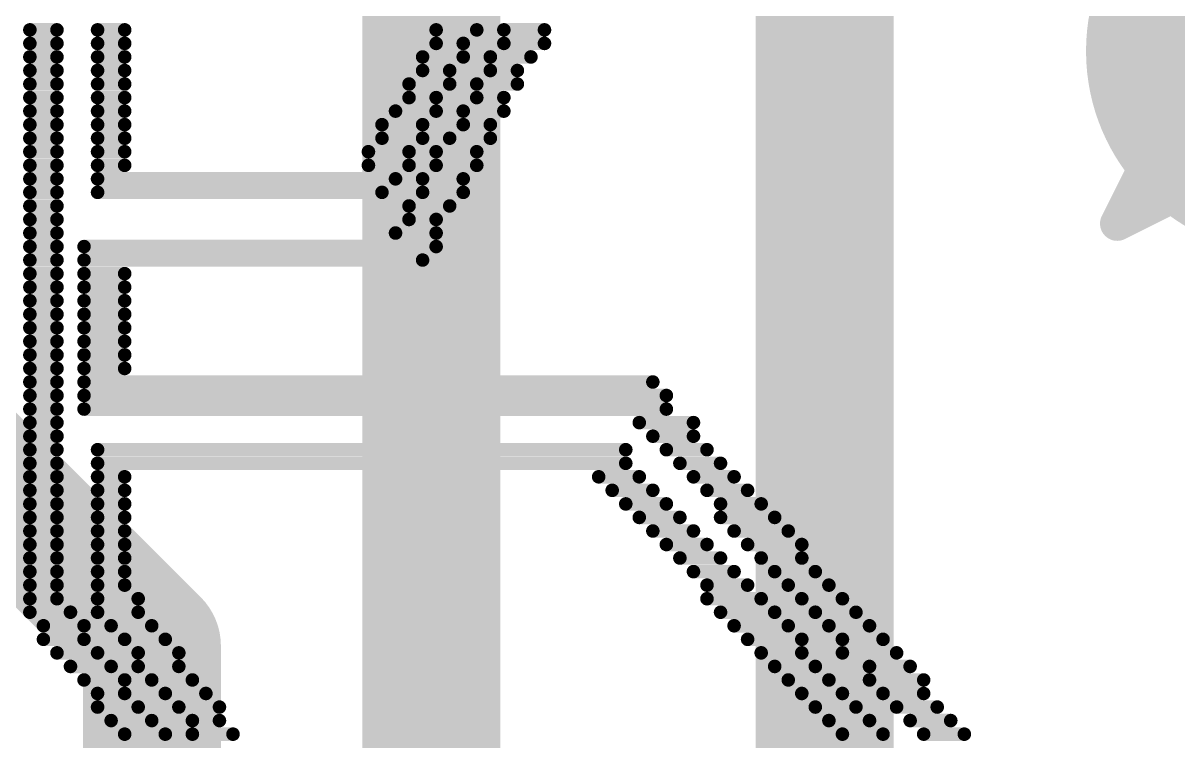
# Model space of a CAD drawing. Header units: inches. Extents: x -8 to 386, y -12 to 64.
# Drawn here: x 13.628 to 15.328, y 2.248 to 3.305 of the extents above; entities that cross this region are included whole.
import ezdxf

# ---------------------------------------------------------------- set-up
doc = ezdxf.new("R2010")
doc.units = ezdxf.units.IN
for name, color, linetype in [('Board_outline', 216, 'Continuous'), ('Bottom Layer', 5, 'Continuous'), ('Bottom Overlay', 54, 'Continuous'), ('Drill Drawing', 1, 'Continuous'), ('Top Layer', 1, 'Continuous')]:
    doc.layers.add(name, color=color, linetype=linetype)

msp = doc.modelspace()

# ---------------------------------------------------------------- hatches: boundary and pattern name
at = {"layer": 'Bottom Layer'}
h = msp.add_hatch(color=5, dxfattribs=at)
edge = h.paths.add_edge_path()
edge.add_arc((15.493, 3.2634), 0.3, 0, 360)
at = {"layer": 'Top Layer'}
h = msp.add_hatch(color=1, dxfattribs=at)
edge = h.paths.add_edge_path()
edge.add_arc((15.493, 3.2634), 0.3, 0, 360)

# ---------------------------------------------------------------- linework, layer by layer
at = {"layer": 'Board_outline'}
msp.add_lwpolyline([(37.5368, 13.3604, 0.254, 0.254, 1), (-7.4632, 13.3604, 0.254, 0.254, 1)], format="xyseb", close=True, dxfattribs=at)
at = {"layer": 'Bottom Overlay'}
for points in [[(13.6379, 3.2946, 0.0199, 0.0199, 0), (13.6778, 3.2946, 0.0199, 0.0199, 0)], [(13.7376, 3.2946, 0.0199, 0.0199, 0), (13.7775, 3.2946, 0.0199, 0.0199, 0)], [(14.2361, 3.2946, 0.0199, 0.0199, 0), (14.2959, 3.2946, 0.0199, 0.0199, 0)], [(14.3358, 3.2946, 0.0199, 0.0199, 0), (14.3956, 3.2946, 0.0199, 0.0199, 0)], [(13.6379, 3.2747, 0.0199, 0.0199, 0), (13.6778, 3.2747, 0.0199, 0.0199, 0)], [(13.7376, 3.2747, 0.0199, 0.0199, 0), (13.7775, 3.2747, 0.0199, 0.0199, 0)], [(14.2361, 3.2747, 0.0199, 0.0199, 0), (14.276, 3.2747, 0.0199, 0.0199, 0)], [(14.3358, 3.2747, 0.0199, 0.0199, 0), (14.3956, 3.2747, 0.0199, 0.0199, 0)], [(13.6379, 3.2548, 0.0199, 0.0199, 0), (13.6778, 3.2548, 0.0199, 0.0199, 0)], [(13.7376, 3.2548, 0.0199, 0.0199, 0), (13.7775, 3.2548, 0.0199, 0.0199, 0)], [(14.2162, 3.2548, 0.0199, 0.0199, 0), (14.276, 3.2548, 0.0199, 0.0199, 0)], [(14.3159, 3.2548, 0.0199, 0.0199, 0), (14.3757, 3.2548, 0.0199, 0.0199, 0)], [(13.6379, 3.2348, 0.0199, 0.0199, 0), (13.6778, 3.2348, 0.0199, 0.0199, 0)], [(13.7376, 3.2348, 0.0199, 0.0199, 0), (13.7775, 3.2348, 0.0199, 0.0199, 0)], [(14.2162, 3.2348, 0.0199, 0.0199, 0), (14.256, 3.2348, 0.0199, 0.0199, 0)], [(14.3159, 3.2348, 0.0199, 0.0199, 0), (14.3557, 3.2348, 0.0199, 0.0199, 0)], [(13.6379, 3.2149, 0.0199, 0.0199, 0), (13.6778, 3.2149, 0.0199, 0.0199, 0)], [(13.7376, 3.2149, 0.0199, 0.0199, 0), (13.7775, 3.2149, 0.0199, 0.0199, 0)], [(14.1962, 3.2149, 0.0199, 0.0199, 0), (14.256, 3.2149, 0.0199, 0.0199, 0)], [(14.2959, 3.2149, 0.0199, 0.0199, 0), (14.3557, 3.2149, 0.0199, 0.0199, 0)], [(13.6379, 3.1949, 0.0199, 0.0199, 0), (13.6778, 3.1949, 0.0199, 0.0199, 0)], [(13.7376, 3.1949, 0.0199, 0.0199, 0), (13.7775, 3.1949, 0.0199, 0.0199, 0)], [(14.1962, 3.1949, 0.0199, 0.0199, 0), (14.2361, 3.1949, 0.0199, 0.0199, 0)], [(14.2959, 3.1949, 0.0199, 0.0199, 0), (14.3358, 3.1949, 0.0199, 0.0199, 0)], [(13.6379, 3.175, 0.0199, 0.0199, 0), (13.6778, 3.175, 0.0199, 0.0199, 0)], [(13.7376, 3.175, 0.0199, 0.0199, 0), (13.7775, 3.175, 0.0199, 0.0199, 0)], [(14.1763, 3.175, 0.0199, 0.0199, 0), (14.2361, 3.175, 0.0199, 0.0199, 0)], [(14.276, 3.175, 0.0199, 0.0199, 0), (14.3358, 3.175, 0.0199, 0.0199, 0)], [(13.6379, 3.1551, 0.0199, 0.0199, 0), (13.6778, 3.1551, 0.0199, 0.0199, 0)], [(13.7376, 3.1551, 0.0199, 0.0199, 0), (13.7775, 3.1551, 0.0199, 0.0199, 0)], [(14.1563, 3.1551, 0.0199, 0.0199, 0), (14.2162, 3.1551, 0.0199, 0.0199, 0)], [(14.276, 3.1551, 0.0199, 0.0199, 0), (14.3159, 3.1551, 0.0199, 0.0199, 0)], [(13.6379, 3.1351, 0.0199, 0.0199, 0), (13.6778, 3.1351, 0.0199, 0.0199, 0)], [(13.7376, 3.1351, 0.0199, 0.0199, 0), (13.7775, 3.1351, 0.0199, 0.0199, 0)], [(14.1563, 3.1351, 0.0199, 0.0199, 0), (14.2162, 3.1351, 0.0199, 0.0199, 0)], [(14.256, 3.1351, 0.0199, 0.0199, 0), (14.3159, 3.1351, 0.0199, 0.0199, 0)], [(13.6379, 3.1152, 0.0199, 0.0199, 0), (13.6778, 3.1152, 0.0199, 0.0199, 0)], [(13.7376, 3.1152, 0.0199, 0.0199, 0), (13.7775, 3.1152, 0.0199, 0.0199, 0)], [(14.1364, 3.1152, 0.0199, 0.0199, 0), (14.1962, 3.1152, 0.0199, 0.0199, 0)], [(14.2361, 3.1152, 0.0199, 0.0199, 0), (14.2959, 3.1152, 0.0199, 0.0199, 0)], [(13.6379, 3.0952, 0.0199, 0.0199, 0), (13.6778, 3.0952, 0.0199, 0.0199, 0)], [(13.7376, 3.0952, 0.0199, 0.0199, 0), (13.7775, 3.0952, 0.0199, 0.0199, 0)], [(14.1364, 3.0952, 0.0199, 0.0199, 0), (14.1962, 3.0952, 0.0199, 0.0199, 0)], [(14.2361, 3.0952, 0.0199, 0.0199, 0), (14.2959, 3.0952, 0.0199, 0.0199, 0)], [(13.6379, 3.0753, 0.0199, 0.0199, 0), (13.6778, 3.0753, 0.0199, 0.0199, 0)], [(13.7376, 3.0753, 0.0199, 0.0199, 0), (14.1763, 3.0753, 0.0199, 0.0199, 0)], [(14.2162, 3.0753, 0.0199, 0.0199, 0), (14.276, 3.0753, 0.0199, 0.0199, 0)], [(13.6379, 3.0554, 0.0199, 0.0199, 0), (13.6778, 3.0554, 0.0199, 0.0199, 0)], [(13.7376, 3.0554, 0.0199, 0.0199, 0), (14.1563, 3.0554, 0.0199, 0.0199, 0)], [(14.2162, 3.0554, 0.0199, 0.0199, 0), (14.276, 3.0554, 0.0199, 0.0199, 0)], [(13.6379, 3.0354, 0.0199, 0.0199, 0), (13.6778, 3.0354, 0.0199, 0.0199, 0)], [(14.1962, 3.0354, 0.0199, 0.0199, 0), (14.256, 3.0354, 0.0199, 0.0199, 0)], [(13.6379, 3.0155, 0.0199, 0.0199, 0), (13.6778, 3.0155, 0.0199, 0.0199, 0)], [(14.1962, 3.0155, 0.0199, 0.0199, 0), (14.2361, 3.0155, 0.0199, 0.0199, 0)], [(13.6379, 2.9955, 0.0199, 0.0199, 0), (13.6778, 2.9955, 0.0199, 0.0199, 0)], [(14.1763, 2.9955, 0.0199, 0.0199, 0), (14.2361, 2.9955, 0.0199, 0.0199, 0)], [(13.6379, 2.9756, 0.0199, 0.0199, 0), (13.6778, 2.9756, 0.0199, 0.0199, 0)], [(13.7177, 2.9756, 0.0199, 0.0199, 0), (14.2361, 2.9756, 0.0199, 0.0199, 0)], [(13.6379, 2.9557, 0.0199, 0.0199, 0), (13.6778, 2.9557, 0.0199, 0.0199, 0)], [(13.7177, 2.9557, 0.0199, 0.0199, 0), (14.2162, 2.9557, 0.0199, 0.0199, 0)], [(13.6379, 2.9357, 0.0199, 0.0199, 0), (13.6778, 2.9357, 0.0199, 0.0199, 0)], [(13.7177, 2.9357, 0.0199, 0.0199, 0), (13.7775, 2.9357, 0.0199, 0.0199, 0)], [(13.6379, 2.9158, 0.0199, 0.0199, 0), (13.6778, 2.9158, 0.0199, 0.0199, 0)], [(13.7177, 2.9158, 0.0199, 0.0199, 0), (13.7775, 2.9158, 0.0199, 0.0199, 0)], [(13.6379, 2.8958, 0.0199, 0.0199, 0), (13.6778, 2.8958, 0.0199, 0.0199, 0)], [(13.7177, 2.8958, 0.0199, 0.0199, 0), (13.7775, 2.8958, 0.0199, 0.0199, 0)], [(13.6379, 2.8759, 0.0199, 0.0199, 0), (13.6778, 2.8759, 0.0199, 0.0199, 0)], [(13.7177, 2.8759, 0.0199, 0.0199, 0), (13.7775, 2.8759, 0.0199, 0.0199, 0)], [(13.6379, 2.856, 0.0199, 0.0199, 0), (13.6778, 2.856, 0.0199, 0.0199, 0)], [(13.7177, 2.856, 0.0199, 0.0199, 0), (13.7775, 2.856, 0.0199, 0.0199, 0)], [(13.6379, 2.836, 0.0199, 0.0199, 0), (13.6778, 2.836, 0.0199, 0.0199, 0)], [(13.7177, 2.836, 0.0199, 0.0199, 0), (13.7775, 2.836, 0.0199, 0.0199, 0)], [(13.6379, 2.8161, 0.0199, 0.0199, 0), (13.6778, 2.8161, 0.0199, 0.0199, 0)], [(13.7177, 2.8161, 0.0199, 0.0199, 0), (13.7775, 2.8161, 0.0199, 0.0199, 0)], [(13.6379, 2.7961, 0.0199, 0.0199, 0), (13.6778, 2.7961, 0.0199, 0.0199, 0)], [(13.7177, 2.7961, 0.0199, 0.0199, 0), (13.7775, 2.7961, 0.0199, 0.0199, 0)], [(13.6379, 2.7762, 0.0199, 0.0199, 0), (13.6778, 2.7762, 0.0199, 0.0199, 0)], [(13.7177, 2.7762, 0.0199, 0.0199, 0), (14.5551, 2.7762, 0.0199, 0.0199, 0)], [(13.6379, 2.7563, 0.0199, 0.0199, 0), (13.6778, 2.7563, 0.0199, 0.0199, 0)], [(13.7177, 2.7563, 0.0199, 0.0199, 0), (14.5751, 2.7563, 0.0199, 0.0199, 0)], [(13.6379, 2.7363, 0.0199, 0.0199, 0), (13.6778, 2.7363, 0.0199, 0.0199, 0)], [(13.7177, 2.7363, 0.0199, 0.0199, 0), (14.5751, 2.7363, 0.0199, 0.0199, 0)], [(13.6379, 2.7164, 0.0199, 0.0199, 0), (13.6778, 2.7164, 0.0199, 0.0199, 0)], [(14.5352, 2.7164, 0.0199, 0.0199, 0), (14.615, 2.7164, 0.0199, 0.0199, 0)], [(13.6379, 2.6964, 0.0199, 0.0199, 0), (13.6778, 2.6964, 0.0199, 0.0199, 0)], [(14.5551, 2.6964, 0.0199, 0.0199, 0), (14.615, 2.6964, 0.0199, 0.0199, 0)], [(13.6379, 2.6765, 0.0199, 0.0199, 0), (13.6778, 2.6765, 0.0199, 0.0199, 0)], [(13.7376, 2.6765, 0.0199, 0.0199, 0), (14.5153, 2.6765, 0.0199, 0.0199, 0)], [(14.5751, 2.6765, 0.0199, 0.0199, 0), (14.6349, 2.6765, 0.0199, 0.0199, 0)], [(13.6379, 2.6565, 0.0199, 0.0199, 0), (13.6778, 2.6565, 0.0199, 0.0199, 0)], [(13.7376, 2.6565, 0.0199, 0.0199, 0), (14.5153, 2.6565, 0.0199, 0.0199, 0)], [(14.595, 2.6565, 0.0199, 0.0199, 0), (14.6548, 2.6565, 0.0199, 0.0199, 0)], [(13.6379, 2.6366, 0.0199, 0.0199, 0), (13.6778, 2.6366, 0.0199, 0.0199, 0)], [(13.7376, 2.6366, 0.0199, 0.0199, 0), (13.7775, 2.6366, 0.0199, 0.0199, 0)], [(14.4754, 2.6366, 0.0199, 0.0199, 0), (14.5352, 2.6366, 0.0199, 0.0199, 0)], [(14.615, 2.6366, 0.0199, 0.0199, 0), (14.6748, 2.6366, 0.0199, 0.0199, 0)], [(13.6379, 2.6167, 0.0199, 0.0199, 0), (13.6778, 2.6167, 0.0199, 0.0199, 0)], [(13.7376, 2.6167, 0.0199, 0.0199, 0), (13.7775, 2.6167, 0.0199, 0.0199, 0)], [(14.4953, 2.6167, 0.0199, 0.0199, 0), (14.5551, 2.6167, 0.0199, 0.0199, 0)], [(14.6349, 2.6167, 0.0199, 0.0199, 0), (14.6947, 2.6167, 0.0199, 0.0199, 0)], [(13.6379, 2.5967, 0.0199, 0.0199, 0), (13.6778, 2.5967, 0.0199, 0.0199, 0)], [(13.7376, 2.5967, 0.0199, 0.0199, 0), (13.7775, 2.5967, 0.0199, 0.0199, 0)], [(14.5153, 2.5967, 0.0199, 0.0199, 0), (14.5751, 2.5967, 0.0199, 0.0199, 0)], [(14.6548, 2.5967, 0.0199, 0.0199, 0), (14.7147, 2.5967, 0.0199, 0.0199, 0)], [(13.6379, 2.5768, 0.0199, 0.0199, 0), (13.6778, 2.5768, 0.0199, 0.0199, 0)], [(13.7376, 2.5768, 0.0199, 0.0199, 0), (13.7775, 2.5768, 0.0199, 0.0199, 0)], [(14.5352, 2.5768, 0.0199, 0.0199, 0), (14.595, 2.5768, 0.0199, 0.0199, 0)], [(14.6548, 2.5768, 0.0199, 0.0199, 0), (14.7346, 2.5768, 0.0199, 0.0199, 0)], [(13.6379, 2.5568, 0.0199, 0.0199, 0), (13.6778, 2.5568, 0.0199, 0.0199, 0)], [(13.7376, 2.5568, 0.0199, 0.0199, 0), (13.7775, 2.5568, 0.0199, 0.0199, 0)], [(14.5551, 2.5568, 0.0199, 0.0199, 0), (14.615, 2.5568, 0.0199, 0.0199, 0)], [(14.6748, 2.5568, 0.0199, 0.0199, 0), (14.7546, 2.5568, 0.0199, 0.0199, 0)], [(13.6379, 2.5369, 0.0199, 0.0199, 0), (13.6778, 2.5369, 0.0199, 0.0199, 0)], [(13.7376, 2.5369, 0.0199, 0.0199, 0), (13.7775, 2.5369, 0.0199, 0.0199, 0)], [(14.5751, 2.5369, 0.0199, 0.0199, 0), (14.6349, 2.5369, 0.0199, 0.0199, 0)], [(14.6947, 2.5369, 0.0199, 0.0199, 0), (14.7745, 2.5369, 0.0199, 0.0199, 0)], [(13.6379, 2.517, 0.0199, 0.0199, 0), (13.6778, 2.517, 0.0199, 0.0199, 0)], [(13.7376, 2.517, 0.0199, 0.0199, 0), (13.7775, 2.517, 0.0199, 0.0199, 0)], [(14.595, 2.517, 0.0199, 0.0199, 0), (14.6548, 2.517, 0.0199, 0.0199, 0)], [(14.7147, 2.517, 0.0199, 0.0199, 0), (14.7745, 2.517, 0.0199, 0.0199, 0)], [(13.6379, 2.497, 0.0199, 0.0199, 0), (13.6778, 2.497, 0.0199, 0.0199, 0)], [(13.7376, 2.497, 0.0199, 0.0199, 0), (13.7775, 2.497, 0.0199, 0.0199, 0)], [(14.615, 2.497, 0.0199, 0.0199, 0), (14.6748, 2.497, 0.0199, 0.0199, 0)], [(14.7346, 2.497, 0.0199, 0.0199, 0), (14.7944, 2.497, 0.0199, 0.0199, 0)], [(13.6379, 2.4771, 0.0199, 0.0199, 0), (13.6778, 2.4771, 0.0199, 0.0199, 0)], [(13.7376, 2.4771, 0.0199, 0.0199, 0), (13.7775, 2.4771, 0.0199, 0.0199, 0)], [(14.6349, 2.4771, 0.0199, 0.0199, 0), (14.6947, 2.4771, 0.0199, 0.0199, 0)], [(14.7546, 2.4771, 0.0199, 0.0199, 0), (14.8144, 2.4771, 0.0199, 0.0199, 0)], [(13.6379, 2.4571, 0.0199, 0.0199, 0), (13.6778, 2.4571, 0.0199, 0.0199, 0)], [(13.7376, 2.4571, 0.0199, 0.0199, 0), (13.7974, 2.4571, 0.0199, 0.0199, 0)], [(14.6349, 2.4571, 0.0199, 0.0199, 0), (14.7147, 2.4571, 0.0199, 0.0199, 0)], [(14.7745, 2.4571, 0.0199, 0.0199, 0), (14.8343, 2.4571, 0.0199, 0.0199, 0)], [(13.6379, 2.4372, 0.0199, 0.0199, 0), (13.6977, 2.4372, 0.0199, 0.0199, 0)], [(13.7376, 2.4372, 0.0199, 0.0199, 0), (13.7974, 2.4372, 0.0199, 0.0199, 0)], [(14.6548, 2.4372, 0.0199, 0.0199, 0), (14.7346, 2.4372, 0.0199, 0.0199, 0)], [(14.7944, 2.4372, 0.0199, 0.0199, 0), (14.8543, 2.4372, 0.0199, 0.0199, 0)], [(13.6578, 2.4173, 0.0199, 0.0199, 0), (13.7177, 2.4173, 0.0199, 0.0199, 0)], [(13.7575, 2.4173, 0.0199, 0.0199, 0), (13.8174, 2.4173, 0.0199, 0.0199, 0)], [(14.6748, 2.4173, 0.0199, 0.0199, 0), (14.7546, 2.4173, 0.0199, 0.0199, 0)], [(14.8144, 2.4173, 0.0199, 0.0199, 0), (14.8742, 2.4173, 0.0199, 0.0199, 0)], [(13.6578, 2.3973, 0.0199, 0.0199, 0), (13.7177, 2.3973, 0.0199, 0.0199, 0)], [(13.7775, 2.3973, 0.0199, 0.0199, 0), (13.8373, 2.3973, 0.0199, 0.0199, 0)], [(14.6947, 2.3973, 0.0199, 0.0199, 0), (14.7745, 2.3973, 0.0199, 0.0199, 0)], [(14.8343, 2.3973, 0.0199, 0.0199, 0), (14.8941, 2.3973, 0.0199, 0.0199, 0)], [(13.6778, 2.3774, 0.0199, 0.0199, 0), (13.7376, 2.3774, 0.0199, 0.0199, 0)], [(13.7974, 2.3774, 0.0199, 0.0199, 0), (13.8572, 2.3774, 0.0199, 0.0199, 0)], [(14.7147, 2.3774, 0.0199, 0.0199, 0), (14.7745, 2.3774, 0.0199, 0.0199, 0)], [(14.8343, 2.3774, 0.0199, 0.0199, 0), (14.9141, 2.3774, 0.0199, 0.0199, 0)], [(13.6977, 2.3574, 0.0199, 0.0199, 0), (13.7575, 2.3574, 0.0199, 0.0199, 0)], [(13.7974, 2.3574, 0.0199, 0.0199, 0), (13.8572, 2.3574, 0.0199, 0.0199, 0)], [(14.7346, 2.3574, 0.0199, 0.0199, 0), (14.7944, 2.3574, 0.0199, 0.0199, 0)], [(14.8742, 2.3574, 0.0199, 0.0199, 0), (14.934, 2.3574, 0.0199, 0.0199, 0)], [(13.7177, 2.3375, 0.0199, 0.0199, 0), (13.7775, 2.3375, 0.0199, 0.0199, 0)], [(13.8174, 2.3375, 0.0199, 0.0199, 0), (13.8772, 2.3375, 0.0199, 0.0199, 0)], [(14.7546, 2.3375, 0.0199, 0.0199, 0), (14.8144, 2.3375, 0.0199, 0.0199, 0)], [(14.8742, 2.3375, 0.0199, 0.0199, 0), (14.954, 2.3375, 0.0199, 0.0199, 0)], [(13.7376, 2.3176, 0.0199, 0.0199, 0), (13.7775, 2.3176, 0.0199, 0.0199, 0)], [(13.8373, 2.3176, 0.0199, 0.0199, 0), (13.8971, 2.3176, 0.0199, 0.0199, 0)], [(14.7745, 2.3176, 0.0199, 0.0199, 0), (14.8343, 2.3176, 0.0199, 0.0199, 0)], [(14.8941, 2.3176, 0.0199, 0.0199, 0), (14.954, 2.3176, 0.0199, 0.0199, 0)], [(13.7376, 2.2976, 0.0199, 0.0199, 0), (13.7974, 2.2976, 0.0199, 0.0199, 0)], [(13.8572, 2.2976, 0.0199, 0.0199, 0), (13.9171, 2.2976, 0.0199, 0.0199, 0)], [(14.7944, 2.2976, 0.0199, 0.0199, 0), (14.8543, 2.2976, 0.0199, 0.0199, 0)], [(14.9141, 2.2976, 0.0199, 0.0199, 0), (14.9739, 2.2976, 0.0199, 0.0199, 0)], [(13.7575, 2.2777, 0.0199, 0.0199, 0), (13.8174, 2.2777, 0.0199, 0.0199, 0)], [(13.8772, 2.2777, 0.0199, 0.0199, 0), (13.9171, 2.2777, 0.0199, 0.0199, 0)], [(14.8144, 2.2777, 0.0199, 0.0199, 0), (14.8742, 2.2777, 0.0199, 0.0199, 0)], [(14.934, 2.2777, 0.0199, 0.0199, 0), (14.9938, 2.2777, 0.0199, 0.0199, 0)], [(13.7775, 2.2577, 0.0199, 0.0199, 0), (13.8373, 2.2577, 0.0199, 0.0199, 0)], [(13.8772, 2.2577, 0.0199, 0.0199, 0), (13.937, 2.2577, 0.0199, 0.0199, 0)], [(14.8343, 2.2577, 0.0199, 0.0199, 0), (14.8941, 2.2577, 0.0199, 0.0199, 0)], [(14.954, 2.2577, 0.0199, 0.0199, 0), (15.0138, 2.2577, 0.0199, 0.0199, 0)]]:
    msp.add_lwpolyline(points, format="xyseb", dxfattribs=at)
for points in [[(13.6329, 3.2946, 0.00997, 0.00997, 1), (13.6429, 3.2946, 0.00997, 0.00997, 1)], [(13.6728, 3.2946, 0.00997, 0.00997, 1), (13.6828, 3.2946, 0.00997, 0.00997, 1)], [(13.7326, 3.2946, 0.00997, 0.00997, 1), (13.7426, 3.2946, 0.00997, 0.00997, 1)], [(13.7725, 3.2946, 0.00997, 0.00997, 1), (13.7825, 3.2946, 0.00997, 0.00997, 1)], [(14.2311, 3.2946, 0.00997, 0.00997, 1), (14.2411, 3.2946, 0.00997, 0.00997, 1)], [(14.2909, 3.2946, 0.00997, 0.00997, 1), (14.3009, 3.2946, 0.00997, 0.00997, 1)], [(14.3308, 3.2946, 0.00997, 0.00997, 1), (14.3408, 3.2946, 0.00997, 0.00997, 1)], [(14.3906, 3.2946, 0.00997, 0.00997, 1), (14.4006, 3.2946, 0.00997, 0.00997, 1)], [(13.6329, 3.2747, 0.00997, 0.00997, 1), (13.6429, 3.2747, 0.00997, 0.00997, 1)], [(13.6728, 3.2747, 0.00997, 0.00997, 1), (13.6828, 3.2747, 0.00997, 0.00997, 1)], [(13.7326, 3.2747, 0.00997, 0.00997, 1), (13.7426, 3.2747, 0.00997, 0.00997, 1)], [(13.7725, 3.2747, 0.00997, 0.00997, 1), (13.7825, 3.2747, 0.00997, 0.00997, 1)], [(14.2311, 3.2747, 0.00997, 0.00997, 1), (14.2411, 3.2747, 0.00997, 0.00997, 1)], [(14.271, 3.2747, 0.00997, 0.00997, 1), (14.281, 3.2747, 0.00997, 0.00997, 1)], [(14.3308, 3.2747, 0.00997, 0.00997, 1), (14.3408, 3.2747, 0.00997, 0.00997, 1)], [(14.3906, 3.2747, 0.00997, 0.00997, 1), (14.4006, 3.2747, 0.00997, 0.00997, 1)], [(13.6329, 3.2548, 0.00997, 0.00997, 1), (13.6429, 3.2548, 0.00997, 0.00997, 1)], [(13.6728, 3.2548, 0.00997, 0.00997, 1), (13.6828, 3.2548, 0.00997, 0.00997, 1)], [(13.7326, 3.2548, 0.00997, 0.00997, 1), (13.7426, 3.2548, 0.00997, 0.00997, 1)], [(13.7725, 3.2548, 0.00997, 0.00997, 1), (13.7825, 3.2548, 0.00997, 0.00997, 1)], [(14.2112, 3.2548, 0.00997, 0.00997, 1), (14.2211, 3.2548, 0.00997, 0.00997, 1)], [(14.271, 3.2548, 0.00997, 0.00997, 1), (14.281, 3.2548, 0.00997, 0.00997, 1)], [(14.3109, 3.2548, 0.00997, 0.00997, 1), (14.3209, 3.2548, 0.00997, 0.00997, 1)], [(14.3707, 3.2548, 0.00997, 0.00997, 1), (14.3807, 3.2548, 0.00997, 0.00997, 1)], [(13.6329, 3.2348, 0.00997, 0.00997, 1), (13.6429, 3.2348, 0.00997, 0.00997, 1)], [(13.6728, 3.2348, 0.00997, 0.00997, 1), (13.6828, 3.2348, 0.00997, 0.00997, 1)], [(13.7326, 3.2348, 0.00997, 0.00997, 1), (13.7426, 3.2348, 0.00997, 0.00997, 1)], [(13.7725, 3.2348, 0.00997, 0.00997, 1), (13.7825, 3.2348, 0.00997, 0.00997, 1)], [(14.2112, 3.2348, 0.00997, 0.00997, 1), (14.2211, 3.2348, 0.00997, 0.00997, 1)], [(14.2511, 3.2348, 0.00997, 0.00997, 1), (14.261, 3.2348, 0.00997, 0.00997, 1)], [(14.3109, 3.2348, 0.00997, 0.00997, 1), (14.3209, 3.2348, 0.00997, 0.00997, 1)], [(14.3508, 3.2348, 0.00997, 0.00997, 1), (14.3607, 3.2348, 0.00997, 0.00997, 1)], [(13.6329, 3.2149, 0.00997, 0.00997, 1), (13.6429, 3.2149, 0.00997, 0.00997, 1)], [(13.6728, 3.2149, 0.00997, 0.00997, 1), (13.6828, 3.2149, 0.00997, 0.00997, 1)], [(13.7326, 3.2149, 0.00997, 0.00997, 1), (13.7426, 3.2149, 0.00997, 0.00997, 1)], [(13.7725, 3.2149, 0.00997, 0.00997, 1), (13.7825, 3.2149, 0.00997, 0.00997, 1)], [(14.1912, 3.2149, 0.00997, 0.00997, 1), (14.2012, 3.2149, 0.00997, 0.00997, 1)], [(14.2511, 3.2149, 0.00997, 0.00997, 1), (14.261, 3.2149, 0.00997, 0.00997, 1)], [(14.2909, 3.2149, 0.00997, 0.00997, 1), (14.3009, 3.2149, 0.00997, 0.00997, 1)], [(14.3508, 3.2149, 0.00997, 0.00997, 1), (14.3607, 3.2149, 0.00997, 0.00997, 1)], [(13.6329, 3.1949, 0.00997, 0.00997, 1), (13.6429, 3.1949, 0.00997, 0.00997, 1)], [(13.6728, 3.1949, 0.00997, 0.00997, 1), (13.6828, 3.1949, 0.00997, 0.00997, 1)], [(13.7326, 3.1949, 0.00997, 0.00997, 1), (13.7426, 3.1949, 0.00997, 0.00997, 1)], [(13.7725, 3.1949, 0.00997, 0.00997, 1), (13.7825, 3.1949, 0.00997, 0.00997, 1)], [(14.1912, 3.1949, 0.00997, 0.00997, 1), (14.2012, 3.1949, 0.00997, 0.00997, 1)], [(14.2311, 3.1949, 0.00997, 0.00997, 1), (14.2411, 3.1949, 0.00997, 0.00997, 1)], [(14.2909, 3.1949, 0.00997, 0.00997, 1), (14.3009, 3.1949, 0.00997, 0.00997, 1)], [(14.3308, 3.1949, 0.00997, 0.00997, 1), (14.3408, 3.1949, 0.00997, 0.00997, 1)], [(13.6329, 3.175, 0.00997, 0.00997, 1), (13.6429, 3.175, 0.00997, 0.00997, 1)], [(13.6728, 3.175, 0.00997, 0.00997, 1), (13.6828, 3.175, 0.00997, 0.00997, 1)], [(13.7326, 3.175, 0.00997, 0.00997, 1), (13.7426, 3.175, 0.00997, 0.00997, 1)], [(13.7725, 3.175, 0.00997, 0.00997, 1), (13.7825, 3.175, 0.00997, 0.00997, 1)], [(14.1713, 3.175, 0.00997, 0.00997, 1), (14.1813, 3.175, 0.00997, 0.00997, 1)], [(14.2311, 3.175, 0.00997, 0.00997, 1), (14.2411, 3.175, 0.00997, 0.00997, 1)], [(14.271, 3.175, 0.00997, 0.00997, 1), (14.281, 3.175, 0.00997, 0.00997, 1)], [(14.3308, 3.175, 0.00997, 0.00997, 1), (14.3408, 3.175, 0.00997, 0.00997, 1)], [(13.6329, 3.1551, 0.00997, 0.00997, 1), (13.6429, 3.1551, 0.00997, 0.00997, 1)], [(13.6728, 3.1551, 0.00997, 0.00997, 1), (13.6828, 3.1551, 0.00997, 0.00997, 1)], [(13.7326, 3.1551, 0.00997, 0.00997, 1), (13.7426, 3.1551, 0.00997, 0.00997, 1)], [(13.7725, 3.1551, 0.00997, 0.00997, 1), (13.7825, 3.1551, 0.00997, 0.00997, 1)], [(14.1514, 3.1551, 0.00997, 0.00997, 1), (14.1613, 3.1551, 0.00997, 0.00997, 1)], [(14.2112, 3.1551, 0.00997, 0.00997, 1), (14.2211, 3.1551, 0.00997, 0.00997, 1)], [(14.271, 3.1551, 0.00997, 0.00997, 1), (14.281, 3.1551, 0.00997, 0.00997, 1)], [(14.3109, 3.1551, 0.00997, 0.00997, 1), (14.3209, 3.1551, 0.00997, 0.00997, 1)], [(13.6329, 3.1351, 0.00997, 0.00997, 1), (13.6429, 3.1351, 0.00997, 0.00997, 1)], [(13.6728, 3.1351, 0.00997, 0.00997, 1), (13.6828, 3.1351, 0.00997, 0.00997, 1)], [(13.7326, 3.1351, 0.00997, 0.00997, 1), (13.7426, 3.1351, 0.00997, 0.00997, 1)], [(13.7725, 3.1351, 0.00997, 0.00997, 1), (13.7825, 3.1351, 0.00997, 0.00997, 1)], [(14.1514, 3.1351, 0.00997, 0.00997, 1), (14.1613, 3.1351, 0.00997, 0.00997, 1)], [(14.2112, 3.1351, 0.00997, 0.00997, 1), (14.2211, 3.1351, 0.00997, 0.00997, 1)], [(14.2511, 3.1351, 0.00997, 0.00997, 1), (14.261, 3.1351, 0.00997, 0.00997, 1)], [(14.3109, 3.1351, 0.00997, 0.00997, 1), (14.3209, 3.1351, 0.00997, 0.00997, 1)], [(13.6329, 3.1152, 0.00997, 0.00997, 1), (13.6429, 3.1152, 0.00997, 0.00997, 1)], [(13.6728, 3.1152, 0.00997, 0.00997, 1), (13.6828, 3.1152, 0.00997, 0.00997, 1)], [(13.7326, 3.1152, 0.00997, 0.00997, 1), (13.7426, 3.1152, 0.00997, 0.00997, 1)], [(13.7725, 3.1152, 0.00997, 0.00997, 1), (13.7825, 3.1152, 0.00997, 0.00997, 1)], [(14.1314, 3.1152, 0.00997, 0.00997, 1), (14.1414, 3.1152, 0.00997, 0.00997, 1)], [(14.1912, 3.1152, 0.00997, 0.00997, 1), (14.2012, 3.1152, 0.00997, 0.00997, 1)], [(14.2311, 3.1152, 0.00997, 0.00997, 1), (14.2411, 3.1152, 0.00997, 0.00997, 1)], [(14.2909, 3.1152, 0.00997, 0.00997, 1), (14.3009, 3.1152, 0.00997, 0.00997, 1)], [(13.6329, 3.0952, 0.00997, 0.00997, 1), (13.6429, 3.0952, 0.00997, 0.00997, 1)], [(13.6728, 3.0952, 0.00997, 0.00997, 1), (13.6828, 3.0952, 0.00997, 0.00997, 1)], [(13.7326, 3.0952, 0.00997, 0.00997, 1), (13.7426, 3.0952, 0.00997, 0.00997, 1)], [(13.7725, 3.0952, 0.00997, 0.00997, 1), (13.7825, 3.0952, 0.00997, 0.00997, 1)], [(14.1314, 3.0952, 0.00997, 0.00997, 1), (14.1414, 3.0952, 0.00997, 0.00997, 1)], [(14.1912, 3.0952, 0.00997, 0.00997, 1), (14.2012, 3.0952, 0.00997, 0.00997, 1)], [(14.2311, 3.0952, 0.00997, 0.00997, 1), (14.2411, 3.0952, 0.00997, 0.00997, 1)], [(14.2909, 3.0952, 0.00997, 0.00997, 1), (14.3009, 3.0952, 0.00997, 0.00997, 1)], [(13.6329, 3.0753, 0.00997, 0.00997, 1), (13.6429, 3.0753, 0.00997, 0.00997, 1)], [(13.6728, 3.0753, 0.00997, 0.00997, 1), (13.6828, 3.0753, 0.00997, 0.00997, 1)], [(13.7326, 3.0753, 0.00997, 0.00997, 1), (13.7426, 3.0753, 0.00997, 0.00997, 1)], [(14.1713, 3.0753, 0.00997, 0.00997, 1), (14.1813, 3.0753, 0.00997, 0.00997, 1)], [(14.2112, 3.0753, 0.00997, 0.00997, 1), (14.2211, 3.0753, 0.00997, 0.00997, 1)], [(14.271, 3.0753, 0.00997, 0.00997, 1), (14.281, 3.0753, 0.00997, 0.00997, 1)], [(13.6329, 3.0554, 0.00997, 0.00997, 1), (13.6429, 3.0554, 0.00997, 0.00997, 1)], [(13.6728, 3.0554, 0.00997, 0.00997, 1), (13.6828, 3.0554, 0.00997, 0.00997, 1)], [(13.7326, 3.0554, 0.00997, 0.00997, 1), (13.7426, 3.0554, 0.00997, 0.00997, 1)], [(14.1514, 3.0554, 0.00997, 0.00997, 1), (14.1613, 3.0554, 0.00997, 0.00997, 1)], [(14.2112, 3.0554, 0.00997, 0.00997, 1), (14.2211, 3.0554, 0.00997, 0.00997, 1)], [(14.271, 3.0554, 0.00997, 0.00997, 1), (14.281, 3.0554, 0.00997, 0.00997, 1)], [(13.6329, 3.0354, 0.00997, 0.00997, 1), (13.6429, 3.0354, 0.00997, 0.00997, 1)], [(13.6728, 3.0354, 0.00997, 0.00997, 1), (13.6828, 3.0354, 0.00997, 0.00997, 1)], [(14.1912, 3.0354, 0.00997, 0.00997, 1), (14.2012, 3.0354, 0.00997, 0.00997, 1)], [(14.2511, 3.0354, 0.00997, 0.00997, 1), (14.261, 3.0354, 0.00997, 0.00997, 1)], [(13.6329, 3.0155, 0.00997, 0.00997, 1), (13.6429, 3.0155, 0.00997, 0.00997, 1)], [(13.6728, 3.0155, 0.00997, 0.00997, 1), (13.6828, 3.0155, 0.00997, 0.00997, 1)], [(14.1912, 3.0155, 0.00997, 0.00997, 1), (14.2012, 3.0155, 0.00997, 0.00997, 1)], [(14.2311, 3.0155, 0.00997, 0.00997, 1), (14.2411, 3.0155, 0.00997, 0.00997, 1)], [(13.6329, 2.9955, 0.00997, 0.00997, 1), (13.6429, 2.9955, 0.00997, 0.00997, 1)], [(13.6728, 2.9955, 0.00997, 0.00997, 1), (13.6828, 2.9955, 0.00997, 0.00997, 1)], [(14.1713, 2.9955, 0.00997, 0.00997, 1), (14.1813, 2.9955, 0.00997, 0.00997, 1)], [(14.2311, 2.9955, 0.00997, 0.00997, 1), (14.2411, 2.9955, 0.00997, 0.00997, 1)], [(13.6329, 2.9756, 0.00997, 0.00997, 1), (13.6429, 2.9756, 0.00997, 0.00997, 1)], [(13.6728, 2.9756, 0.00997, 0.00997, 1), (13.6828, 2.9756, 0.00997, 0.00997, 1)], [(13.7127, 2.9756, 0.00997, 0.00997, 1), (13.7226, 2.9756, 0.00997, 0.00997, 1)], [(14.2311, 2.9756, 0.00997, 0.00997, 1), (14.2411, 2.9756, 0.00997, 0.00997, 1)], [(13.6329, 2.9557, 0.00997, 0.00997, 1), (13.6429, 2.9557, 0.00997, 0.00997, 1)], [(13.6728, 2.9557, 0.00997, 0.00997, 1), (13.6828, 2.9557, 0.00997, 0.00997, 1)], [(13.7127, 2.9557, 0.00997, 0.00997, 1), (13.7226, 2.9557, 0.00997, 0.00997, 1)], [(14.2112, 2.9557, 0.00997, 0.00997, 1), (14.2211, 2.9557, 0.00997, 0.00997, 1)], [(13.6329, 2.9357, 0.00997, 0.00997, 1), (13.6429, 2.9357, 0.00997, 0.00997, 1)], [(13.6728, 2.9357, 0.00997, 0.00997, 1), (13.6828, 2.9357, 0.00997, 0.00997, 1)], [(13.7127, 2.9357, 0.00997, 0.00997, 1), (13.7226, 2.9357, 0.00997, 0.00997, 1)], [(13.7725, 2.9357, 0.00997, 0.00997, 1), (13.7825, 2.9357, 0.00997, 0.00997, 1)], [(13.6329, 2.9158, 0.00997, 0.00997, 1), (13.6429, 2.9158, 0.00997, 0.00997, 1)], [(13.6728, 2.9158, 0.00997, 0.00997, 1), (13.6828, 2.9158, 0.00997, 0.00997, 1)], [(13.7127, 2.9158, 0.00997, 0.00997, 1), (13.7226, 2.9158, 0.00997, 0.00997, 1)], [(13.7725, 2.9158, 0.00997, 0.00997, 1), (13.7825, 2.9158, 0.00997, 0.00997, 1)], [(13.6329, 2.8958, 0.00997, 0.00997, 1), (13.6429, 2.8958, 0.00997, 0.00997, 1)], [(13.6728, 2.8958, 0.00997, 0.00997, 1), (13.6828, 2.8958, 0.00997, 0.00997, 1)], [(13.7127, 2.8958, 0.00997, 0.00997, 1), (13.7226, 2.8958, 0.00997, 0.00997, 1)], [(13.7725, 2.8958, 0.00997, 0.00997, 1), (13.7825, 2.8958, 0.00997, 0.00997, 1)], [(13.6329, 2.8759, 0.00997, 0.00997, 1), (13.6429, 2.8759, 0.00997, 0.00997, 1)], [(13.6728, 2.8759, 0.00997, 0.00997, 1), (13.6828, 2.8759, 0.00997, 0.00997, 1)], [(13.7127, 2.8759, 0.00997, 0.00997, 1), (13.7226, 2.8759, 0.00997, 0.00997, 1)], [(13.7725, 2.8759, 0.00997, 0.00997, 1), (13.7825, 2.8759, 0.00997, 0.00997, 1)], [(13.6329, 2.856, 0.00997, 0.00997, 1), (13.6429, 2.856, 0.00997, 0.00997, 1)], [(13.6728, 2.856, 0.00997, 0.00997, 1), (13.6828, 2.856, 0.00997, 0.00997, 1)], [(13.7127, 2.856, 0.00997, 0.00997, 1), (13.7226, 2.856, 0.00997, 0.00997, 1)], [(13.7725, 2.856, 0.00997, 0.00997, 1), (13.7825, 2.856, 0.00997, 0.00997, 1)], [(13.6329, 2.836, 0.00997, 0.00997, 1), (13.6429, 2.836, 0.00997, 0.00997, 1)], [(13.6728, 2.836, 0.00997, 0.00997, 1), (13.6828, 2.836, 0.00997, 0.00997, 1)], [(13.7127, 2.836, 0.00997, 0.00997, 1), (13.7226, 2.836, 0.00997, 0.00997, 1)], [(13.7725, 2.836, 0.00997, 0.00997, 1), (13.7825, 2.836, 0.00997, 0.00997, 1)], [(13.6329, 2.8161, 0.00997, 0.00997, 1), (13.6429, 2.8161, 0.00997, 0.00997, 1)], [(13.6728, 2.8161, 0.00997, 0.00997, 1), (13.6828, 2.8161, 0.00997, 0.00997, 1)], [(13.7127, 2.8161, 0.00997, 0.00997, 1), (13.7226, 2.8161, 0.00997, 0.00997, 1)], [(13.7725, 2.8161, 0.00997, 0.00997, 1), (13.7825, 2.8161, 0.00997, 0.00997, 1)], [(13.6329, 2.7961, 0.00997, 0.00997, 1), (13.6429, 2.7961, 0.00997, 0.00997, 1)], [(13.6728, 2.7961, 0.00997, 0.00997, 1), (13.6828, 2.7961, 0.00997, 0.00997, 1)], [(13.7127, 2.7961, 0.00997, 0.00997, 1), (13.7226, 2.7961, 0.00997, 0.00997, 1)], [(13.7725, 2.7961, 0.00997, 0.00997, 1), (13.7825, 2.7961, 0.00997, 0.00997, 1)], [(13.6329, 2.7762, 0.00997, 0.00997, 1), (13.6429, 2.7762, 0.00997, 0.00997, 1)], [(13.6728, 2.7762, 0.00997, 0.00997, 1), (13.6828, 2.7762, 0.00997, 0.00997, 1)], [(13.7127, 2.7762, 0.00997, 0.00997, 1), (13.7226, 2.7762, 0.00997, 0.00997, 1)], [(14.5502, 2.7762, 0.00997, 0.00997, 1), (14.5601, 2.7762, 0.00997, 0.00997, 1)], [(13.6329, 2.7563, 0.00997, 0.00997, 1), (13.6429, 2.7563, 0.00997, 0.00997, 1)], [(13.6728, 2.7563, 0.00997, 0.00997, 1), (13.6828, 2.7563, 0.00997, 0.00997, 1)], [(13.7127, 2.7563, 0.00997, 0.00997, 1), (13.7226, 2.7563, 0.00997, 0.00997, 1)], [(14.5701, 2.7563, 0.00997, 0.00997, 1), (14.5801, 2.7563, 0.00997, 0.00997, 1)], [(13.6329, 2.7363, 0.00997, 0.00997, 1), (13.6429, 2.7363, 0.00997, 0.00997, 1)], [(13.6728, 2.7363, 0.00997, 0.00997, 1), (13.6828, 2.7363, 0.00997, 0.00997, 1)], [(13.7127, 2.7363, 0.00997, 0.00997, 1), (13.7226, 2.7363, 0.00997, 0.00997, 1)], [(14.5701, 2.7363, 0.00997, 0.00997, 1), (14.5801, 2.7363, 0.00997, 0.00997, 1)], [(13.6329, 2.7164, 0.00997, 0.00997, 1), (13.6429, 2.7164, 0.00997, 0.00997, 1)], [(13.6728, 2.7164, 0.00997, 0.00997, 1), (13.6828, 2.7164, 0.00997, 0.00997, 1)], [(14.5302, 2.7164, 0.00997, 0.00997, 1), (14.5402, 2.7164, 0.00997, 0.00997, 1)], [(14.61, 2.7164, 0.00997, 0.00997, 1), (14.62, 2.7164, 0.00997, 0.00997, 1)], [(13.6329, 2.6964, 0.00997, 0.00997, 1), (13.6429, 2.6964, 0.00997, 0.00997, 1)], [(13.6728, 2.6964, 0.00997, 0.00997, 1), (13.6828, 2.6964, 0.00997, 0.00997, 1)], [(14.5502, 2.6964, 0.00997, 0.00997, 1), (14.5601, 2.6964, 0.00997, 0.00997, 1)], [(14.61, 2.6964, 0.00997, 0.00997, 1), (14.62, 2.6964, 0.00997, 0.00997, 1)], [(13.6329, 2.6765, 0.00997, 0.00997, 1), (13.6429, 2.6765, 0.00997, 0.00997, 1)], [(13.6728, 2.6765, 0.00997, 0.00997, 1), (13.6828, 2.6765, 0.00997, 0.00997, 1)], [(13.7326, 2.6765, 0.00997, 0.00997, 1), (13.7426, 2.6765, 0.00997, 0.00997, 1)], [(14.5103, 2.6765, 0.00997, 0.00997, 1), (14.5203, 2.6765, 0.00997, 0.00997, 1)], [(14.5701, 2.6765, 0.00997, 0.00997, 1), (14.5801, 2.6765, 0.00997, 0.00997, 1)], [(14.6299, 2.6765, 0.00997, 0.00997, 1), (14.6399, 2.6765, 0.00997, 0.00997, 1)], [(13.6329, 2.6565, 0.00997, 0.00997, 1), (13.6429, 2.6565, 0.00997, 0.00997, 1)], [(13.6728, 2.6565, 0.00997, 0.00997, 1), (13.6828, 2.6565, 0.00997, 0.00997, 1)], [(13.7326, 2.6565, 0.00997, 0.00997, 1), (13.7426, 2.6565, 0.00997, 0.00997, 1)], [(14.5103, 2.6565, 0.00997, 0.00997, 1), (14.5203, 2.6565, 0.00997, 0.00997, 1)], [(14.59, 2.6565, 0.00997, 0.00997, 1), (14.6, 2.6565, 0.00997, 0.00997, 1)], [(14.6499, 2.6565, 0.00997, 0.00997, 1), (14.6598, 2.6565, 0.00997, 0.00997, 1)], [(13.6329, 2.6366, 0.00997, 0.00997, 1), (13.6429, 2.6366, 0.00997, 0.00997, 1)], [(13.6728, 2.6366, 0.00997, 0.00997, 1), (13.6828, 2.6366, 0.00997, 0.00997, 1)], [(13.7326, 2.6366, 0.00997, 0.00997, 1), (13.7426, 2.6366, 0.00997, 0.00997, 1)], [(13.7725, 2.6366, 0.00997, 0.00997, 1), (13.7825, 2.6366, 0.00997, 0.00997, 1)], [(14.4704, 2.6366, 0.00997, 0.00997, 1), (14.4804, 2.6366, 0.00997, 0.00997, 1)], [(14.5302, 2.6366, 0.00997, 0.00997, 1), (14.5402, 2.6366, 0.00997, 0.00997, 1)], [(14.61, 2.6366, 0.00997, 0.00997, 1), (14.62, 2.6366, 0.00997, 0.00997, 1)], [(14.6698, 2.6366, 0.00997, 0.00997, 1), (14.6798, 2.6366, 0.00997, 0.00997, 1)], [(13.6329, 2.6167, 0.00997, 0.00997, 1), (13.6429, 2.6167, 0.00997, 0.00997, 1)], [(13.6728, 2.6167, 0.00997, 0.00997, 1), (13.6828, 2.6167, 0.00997, 0.00997, 1)], [(13.7326, 2.6167, 0.00997, 0.00997, 1), (13.7426, 2.6167, 0.00997, 0.00997, 1)], [(13.7725, 2.6167, 0.00997, 0.00997, 1), (13.7825, 2.6167, 0.00997, 0.00997, 1)], [(14.4903, 2.6167, 0.00997, 0.00997, 1), (14.5003, 2.6167, 0.00997, 0.00997, 1)], [(14.5502, 2.6167, 0.00997, 0.00997, 1), (14.5601, 2.6167, 0.00997, 0.00997, 1)], [(14.6299, 2.6167, 0.00997, 0.00997, 1), (14.6399, 2.6167, 0.00997, 0.00997, 1)], [(14.6897, 2.6167, 0.00997, 0.00997, 1), (14.6997, 2.6167, 0.00997, 0.00997, 1)], [(13.6329, 2.5967, 0.00997, 0.00997, 1), (13.6429, 2.5967, 0.00997, 0.00997, 1)], [(13.6728, 2.5967, 0.00997, 0.00997, 1), (13.6828, 2.5967, 0.00997, 0.00997, 1)], [(13.7326, 2.5967, 0.00997, 0.00997, 1), (13.7426, 2.5967, 0.00997, 0.00997, 1)], [(13.7725, 2.5967, 0.00997, 0.00997, 1), (13.7825, 2.5967, 0.00997, 0.00997, 1)], [(14.5103, 2.5967, 0.00997, 0.00997, 1), (14.5203, 2.5967, 0.00997, 0.00997, 1)], [(14.5701, 2.5967, 0.00997, 0.00997, 1), (14.5801, 2.5967, 0.00997, 0.00997, 1)], [(14.6499, 2.5967, 0.00997, 0.00997, 1), (14.6598, 2.5967, 0.00997, 0.00997, 1)], [(14.7097, 2.5967, 0.00997, 0.00997, 1), (14.7197, 2.5967, 0.00997, 0.00997, 1)], [(13.6329, 2.5768, 0.00997, 0.00997, 1), (13.6429, 2.5768, 0.00997, 0.00997, 1)], [(13.6728, 2.5768, 0.00997, 0.00997, 1), (13.6828, 2.5768, 0.00997, 0.00997, 1)], [(13.7326, 2.5768, 0.00997, 0.00997, 1), (13.7426, 2.5768, 0.00997, 0.00997, 1)], [(13.7725, 2.5768, 0.00997, 0.00997, 1), (13.7825, 2.5768, 0.00997, 0.00997, 1)], [(14.5302, 2.5768, 0.00997, 0.00997, 1), (14.5402, 2.5768, 0.00997, 0.00997, 1)], [(14.59, 2.5768, 0.00997, 0.00997, 1), (14.6, 2.5768, 0.00997, 0.00997, 1)], [(14.6499, 2.5768, 0.00997, 0.00997, 1), (14.6598, 2.5768, 0.00997, 0.00997, 1)], [(14.7296, 2.5768, 0.00997, 0.00997, 1), (14.7396, 2.5768, 0.00997, 0.00997, 1)], [(13.6329, 2.5568, 0.00997, 0.00997, 1), (13.6429, 2.5568, 0.00997, 0.00997, 1)], [(13.6728, 2.5568, 0.00997, 0.00997, 1), (13.6828, 2.5568, 0.00997, 0.00997, 1)], [(13.7326, 2.5568, 0.00997, 0.00997, 1), (13.7426, 2.5568, 0.00997, 0.00997, 1)], [(13.7725, 2.5568, 0.00997, 0.00997, 1), (13.7825, 2.5568, 0.00997, 0.00997, 1)], [(14.5502, 2.5568, 0.00997, 0.00997, 1), (14.5601, 2.5568, 0.00997, 0.00997, 1)], [(14.61, 2.5568, 0.00997, 0.00997, 1), (14.62, 2.5568, 0.00997, 0.00997, 1)], [(14.6698, 2.5568, 0.00997, 0.00997, 1), (14.6798, 2.5568, 0.00997, 0.00997, 1)], [(14.7496, 2.5568, 0.00997, 0.00997, 1), (14.7595, 2.5568, 0.00997, 0.00997, 1)], [(13.6329, 2.5369, 0.00997, 0.00997, 1), (13.6429, 2.5369, 0.00997, 0.00997, 1)], [(13.6728, 2.5369, 0.00997, 0.00997, 1), (13.6828, 2.5369, 0.00997, 0.00997, 1)], [(13.7326, 2.5369, 0.00997, 0.00997, 1), (13.7426, 2.5369, 0.00997, 0.00997, 1)], [(13.7725, 2.5369, 0.00997, 0.00997, 1), (13.7825, 2.5369, 0.00997, 0.00997, 1)], [(14.5701, 2.5369, 0.00997, 0.00997, 1), (14.5801, 2.5369, 0.00997, 0.00997, 1)], [(14.6299, 2.5369, 0.00997, 0.00997, 1), (14.6399, 2.5369, 0.00997, 0.00997, 1)], [(14.6897, 2.5369, 0.00997, 0.00997, 1), (14.6997, 2.5369, 0.00997, 0.00997, 1)], [(14.7695, 2.5369, 0.00997, 0.00997, 1), (14.7795, 2.5369, 0.00997, 0.00997, 1)], [(13.6329, 2.517, 0.00997, 0.00997, 1), (13.6429, 2.517, 0.00997, 0.00997, 1)], [(13.6728, 2.517, 0.00997, 0.00997, 1), (13.6828, 2.517, 0.00997, 0.00997, 1)], [(13.7326, 2.517, 0.00997, 0.00997, 1), (13.7426, 2.517, 0.00997, 0.00997, 1)], [(13.7725, 2.517, 0.00997, 0.00997, 1), (13.7825, 2.517, 0.00997, 0.00997, 1)], [(14.59, 2.517, 0.00997, 0.00997, 1), (14.6, 2.517, 0.00997, 0.00997, 1)], [(14.6499, 2.517, 0.00997, 0.00997, 1), (14.6598, 2.517, 0.00997, 0.00997, 1)], [(14.7097, 2.517, 0.00997, 0.00997, 1), (14.7197, 2.517, 0.00997, 0.00997, 1)], [(14.7695, 2.517, 0.00997, 0.00997, 1), (14.7795, 2.517, 0.00997, 0.00997, 1)], [(13.6329, 2.497, 0.00997, 0.00997, 1), (13.6429, 2.497, 0.00997, 0.00997, 1)], [(13.6728, 2.497, 0.00997, 0.00997, 1), (13.6828, 2.497, 0.00997, 0.00997, 1)], [(13.7326, 2.497, 0.00997, 0.00997, 1), (13.7426, 2.497, 0.00997, 0.00997, 1)], [(13.7725, 2.497, 0.00997, 0.00997, 1), (13.7825, 2.497, 0.00997, 0.00997, 1)], [(14.61, 2.497, 0.00997, 0.00997, 1), (14.62, 2.497, 0.00997, 0.00997, 1)], [(14.6698, 2.497, 0.00997, 0.00997, 1), (14.6798, 2.497, 0.00997, 0.00997, 1)], [(14.7296, 2.497, 0.00997, 0.00997, 1), (14.7396, 2.497, 0.00997, 0.00997, 1)], [(14.7894, 2.497, 0.00997, 0.00997, 1), (14.7994, 2.497, 0.00997, 0.00997, 1)], [(13.6329, 2.4771, 0.00997, 0.00997, 1), (13.6429, 2.4771, 0.00997, 0.00997, 1)], [(13.6728, 2.4771, 0.00997, 0.00997, 1), (13.6828, 2.4771, 0.00997, 0.00997, 1)], [(13.7326, 2.4771, 0.00997, 0.00997, 1), (13.7426, 2.4771, 0.00997, 0.00997, 1)], [(13.7725, 2.4771, 0.00997, 0.00997, 1), (13.7825, 2.4771, 0.00997, 0.00997, 1)], [(14.6299, 2.4771, 0.00997, 0.00997, 1), (14.6399, 2.4771, 0.00997, 0.00997, 1)], [(14.6897, 2.4771, 0.00997, 0.00997, 1), (14.6997, 2.4771, 0.00997, 0.00997, 1)], [(14.7496, 2.4771, 0.00997, 0.00997, 1), (14.7595, 2.4771, 0.00997, 0.00997, 1)], [(14.8094, 2.4771, 0.00997, 0.00997, 1), (14.8194, 2.4771, 0.00997, 0.00997, 1)], [(13.6329, 2.4571, 0.00997, 0.00997, 1), (13.6429, 2.4571, 0.00997, 0.00997, 1)], [(13.6728, 2.4571, 0.00997, 0.00997, 1), (13.6828, 2.4571, 0.00997, 0.00997, 1)], [(13.7326, 2.4571, 0.00997, 0.00997, 1), (13.7426, 2.4571, 0.00997, 0.00997, 1)], [(13.7924, 2.4571, 0.00997, 0.00997, 1), (13.8024, 2.4571, 0.00997, 0.00997, 1)], [(14.6299, 2.4571, 0.00997, 0.00997, 1), (14.6399, 2.4571, 0.00997, 0.00997, 1)], [(14.7097, 2.4571, 0.00997, 0.00997, 1), (14.7197, 2.4571, 0.00997, 0.00997, 1)], [(14.7695, 2.4571, 0.00997, 0.00997, 1), (14.7795, 2.4571, 0.00997, 0.00997, 1)], [(14.8293, 2.4571, 0.00997, 0.00997, 1), (14.8393, 2.4571, 0.00997, 0.00997, 1)], [(13.6329, 2.4372, 0.00997, 0.00997, 1), (13.6429, 2.4372, 0.00997, 0.00997, 1)], [(13.6927, 2.4372, 0.00997, 0.00997, 1), (13.7027, 2.4372, 0.00997, 0.00997, 1)], [(13.7326, 2.4372, 0.00997, 0.00997, 1), (13.7426, 2.4372, 0.00997, 0.00997, 1)], [(13.7924, 2.4372, 0.00997, 0.00997, 1), (13.8024, 2.4372, 0.00997, 0.00997, 1)], [(14.6499, 2.4372, 0.00997, 0.00997, 1), (14.6598, 2.4372, 0.00997, 0.00997, 1)], [(14.7296, 2.4372, 0.00997, 0.00997, 1), (14.7396, 2.4372, 0.00997, 0.00997, 1)], [(14.7894, 2.4372, 0.00997, 0.00997, 1), (14.7994, 2.4372, 0.00997, 0.00997, 1)], [(14.8493, 2.4372, 0.00997, 0.00997, 1), (14.8592, 2.4372, 0.00997, 0.00997, 1)], [(13.6529, 2.4173, 0.00997, 0.00997, 1), (13.6628, 2.4173, 0.00997, 0.00997, 1)], [(13.7127, 2.4173, 0.00997, 0.00997, 1), (13.7226, 2.4173, 0.00997, 0.00997, 1)], [(13.7526, 2.4173, 0.00997, 0.00997, 1), (13.7625, 2.4173, 0.00997, 0.00997, 1)], [(13.8124, 2.4173, 0.00997, 0.00997, 1), (13.8223, 2.4173, 0.00997, 0.00997, 1)], [(14.6698, 2.4173, 0.00997, 0.00997, 1), (14.6798, 2.4173, 0.00997, 0.00997, 1)], [(14.7496, 2.4173, 0.00997, 0.00997, 1), (14.7595, 2.4173, 0.00997, 0.00997, 1)], [(14.8094, 2.4173, 0.00997, 0.00997, 1), (14.8194, 2.4173, 0.00997, 0.00997, 1)], [(14.8692, 2.4173, 0.00997, 0.00997, 1), (14.8792, 2.4173, 0.00997, 0.00997, 1)], [(13.6529, 2.3973, 0.00997, 0.00997, 1), (13.6628, 2.3973, 0.00997, 0.00997, 1)], [(13.7127, 2.3973, 0.00997, 0.00997, 1), (13.7226, 2.3973, 0.00997, 0.00997, 1)], [(13.7725, 2.3973, 0.00997, 0.00997, 1), (13.7825, 2.3973, 0.00997, 0.00997, 1)], [(13.8323, 2.3973, 0.00997, 0.00997, 1), (13.8423, 2.3973, 0.00997, 0.00997, 1)], [(14.6897, 2.3973, 0.00997, 0.00997, 1), (14.6997, 2.3973, 0.00997, 0.00997, 1)], [(14.7695, 2.3973, 0.00997, 0.00997, 1), (14.7795, 2.3973, 0.00997, 0.00997, 1)], [(14.8293, 2.3973, 0.00997, 0.00997, 1), (14.8393, 2.3973, 0.00997, 0.00997, 1)], [(14.8891, 2.3973, 0.00997, 0.00997, 1), (14.8991, 2.3973, 0.00997, 0.00997, 1)], [(13.6728, 2.3774, 0.00997, 0.00997, 1), (13.6828, 2.3774, 0.00997, 0.00997, 1)], [(13.7326, 2.3774, 0.00997, 0.00997, 1), (13.7426, 2.3774, 0.00997, 0.00997, 1)], [(13.7924, 2.3774, 0.00997, 0.00997, 1), (13.8024, 2.3774, 0.00997, 0.00997, 1)], [(13.8523, 2.3774, 0.00997, 0.00997, 1), (13.8622, 2.3774, 0.00997, 0.00997, 1)], [(14.7097, 2.3774, 0.00997, 0.00997, 1), (14.7197, 2.3774, 0.00997, 0.00997, 1)], [(14.7695, 2.3774, 0.00997, 0.00997, 1), (14.7795, 2.3774, 0.00997, 0.00997, 1)], [(14.8293, 2.3774, 0.00997, 0.00997, 1), (14.8393, 2.3774, 0.00997, 0.00997, 1)], [(14.9091, 2.3774, 0.00997, 0.00997, 1), (14.9191, 2.3774, 0.00997, 0.00997, 1)], [(13.6927, 2.3574, 0.00997, 0.00997, 1), (13.7027, 2.3574, 0.00997, 0.00997, 1)], [(13.7526, 2.3574, 0.00997, 0.00997, 1), (13.7625, 2.3574, 0.00997, 0.00997, 1)], [(13.7924, 2.3574, 0.00997, 0.00997, 1), (13.8024, 2.3574, 0.00997, 0.00997, 1)], [(13.8523, 2.3574, 0.00997, 0.00997, 1), (13.8622, 2.3574, 0.00997, 0.00997, 1)], [(14.7296, 2.3574, 0.00997, 0.00997, 1), (14.7396, 2.3574, 0.00997, 0.00997, 1)], [(14.7894, 2.3574, 0.00997, 0.00997, 1), (14.7994, 2.3574, 0.00997, 0.00997, 1)], [(14.8692, 2.3574, 0.00997, 0.00997, 1), (14.8792, 2.3574, 0.00997, 0.00997, 1)], [(14.929, 2.3574, 0.00997, 0.00997, 1), (14.939, 2.3574, 0.00997, 0.00997, 1)], [(13.7127, 2.3375, 0.00997, 0.00997, 1), (13.7226, 2.3375, 0.00997, 0.00997, 1)], [(13.7725, 2.3375, 0.00997, 0.00997, 1), (13.7825, 2.3375, 0.00997, 0.00997, 1)], [(13.8124, 2.3375, 0.00997, 0.00997, 1), (13.8223, 2.3375, 0.00997, 0.00997, 1)], [(13.8722, 2.3375, 0.00997, 0.00997, 1), (13.8822, 2.3375, 0.00997, 0.00997, 1)], [(14.7496, 2.3375, 0.00997, 0.00997, 1), (14.7595, 2.3375, 0.00997, 0.00997, 1)], [(14.8094, 2.3375, 0.00997, 0.00997, 1), (14.8194, 2.3375, 0.00997, 0.00997, 1)], [(14.8692, 2.3375, 0.00997, 0.00997, 1), (14.8792, 2.3375, 0.00997, 0.00997, 1)], [(14.949, 2.3375, 0.00997, 0.00997, 1), (14.9589, 2.3375, 0.00997, 0.00997, 1)], [(13.7326, 2.3176, 0.00997, 0.00997, 1), (13.7426, 2.3176, 0.00997, 0.00997, 1)], [(13.7725, 2.3176, 0.00997, 0.00997, 1), (13.7825, 2.3176, 0.00997, 0.00997, 1)], [(13.8323, 2.3176, 0.00997, 0.00997, 1), (13.8423, 2.3176, 0.00997, 0.00997, 1)], [(13.8921, 2.3176, 0.00997, 0.00997, 1), (13.9021, 2.3176, 0.00997, 0.00997, 1)], [(14.7695, 2.3176, 0.00997, 0.00997, 1), (14.7795, 2.3176, 0.00997, 0.00997, 1)], [(14.8293, 2.3176, 0.00997, 0.00997, 1), (14.8393, 2.3176, 0.00997, 0.00997, 1)], [(14.8891, 2.3176, 0.00997, 0.00997, 1), (14.8991, 2.3176, 0.00997, 0.00997, 1)], [(14.949, 2.3176, 0.00997, 0.00997, 1), (14.9589, 2.3176, 0.00997, 0.00997, 1)], [(13.7326, 2.2976, 0.00997, 0.00997, 1), (13.7426, 2.2976, 0.00997, 0.00997, 1)], [(13.7924, 2.2976, 0.00997, 0.00997, 1), (13.8024, 2.2976, 0.00997, 0.00997, 1)], [(13.8523, 2.2976, 0.00997, 0.00997, 1), (13.8622, 2.2976, 0.00997, 0.00997, 1)], [(13.9121, 2.2976, 0.00997, 0.00997, 1), (13.922, 2.2976, 0.00997, 0.00997, 1)], [(14.7894, 2.2976, 0.00997, 0.00997, 1), (14.7994, 2.2976, 0.00997, 0.00997, 1)], [(14.8493, 2.2976, 0.00997, 0.00997, 1), (14.8592, 2.2976, 0.00997, 0.00997, 1)], [(14.9091, 2.2976, 0.00997, 0.00997, 1), (14.9191, 2.2976, 0.00997, 0.00997, 1)], [(14.9689, 2.2976, 0.00997, 0.00997, 1), (14.9789, 2.2976, 0.00997, 0.00997, 1)], [(13.7526, 2.2777, 0.00997, 0.00997, 1), (13.7625, 2.2777, 0.00997, 0.00997, 1)], [(13.8124, 2.2777, 0.00997, 0.00997, 1), (13.8223, 2.2777, 0.00997, 0.00997, 1)], [(13.8722, 2.2777, 0.00997, 0.00997, 1), (13.8822, 2.2777, 0.00997, 0.00997, 1)], [(13.9121, 2.2777, 0.00997, 0.00997, 1), (13.922, 2.2777, 0.00997, 0.00997, 1)], [(14.8094, 2.2777, 0.00997, 0.00997, 1), (14.8194, 2.2777, 0.00997, 0.00997, 1)], [(14.8692, 2.2777, 0.00997, 0.00997, 1), (14.8792, 2.2777, 0.00997, 0.00997, 1)], [(14.929, 2.2777, 0.00997, 0.00997, 1), (14.939, 2.2777, 0.00997, 0.00997, 1)], [(14.9888, 2.2777, 0.00997, 0.00997, 1), (14.9988, 2.2777, 0.00997, 0.00997, 1)], [(13.7725, 2.2577, 0.00997, 0.00997, 1), (13.7825, 2.2577, 0.00997, 0.00997, 1)], [(13.8323, 2.2577, 0.00997, 0.00997, 1), (13.8423, 2.2577, 0.00997, 0.00997, 1)], [(13.8722, 2.2577, 0.00997, 0.00997, 1), (13.8822, 2.2577, 0.00997, 0.00997, 1)], [(13.932, 2.2577, 0.00997, 0.00997, 1), (13.942, 2.2577, 0.00997, 0.00997, 1)], [(14.8293, 2.2577, 0.00997, 0.00997, 1), (14.8393, 2.2577, 0.00997, 0.00997, 1)], [(14.8891, 2.2577, 0.00997, 0.00997, 1), (14.8991, 2.2577, 0.00997, 0.00997, 1)], [(14.949, 2.2577, 0.00997, 0.00997, 1), (14.9589, 2.2577, 0.00997, 0.00997, 1)], [(15.0088, 2.2577, 0.00997, 0.00997, 1), (15.0188, 2.2577, 0.00997, 0.00997, 1)]]:
    msp.add_lwpolyline(points, format="xyseb", close=True, dxfattribs=at)
at = {"layer": 'Drill Drawing'}
for points in [[(15.239, 3.5174, 0.0508, 0.0508, 0), (15.366, 3.2634, 0.0508, 0.0508, 0)], [(15.239, 3.0094, 0.0508, 0.0508, 0), (15.366, 3.2634, 0.0508, 0.0508, 0)], [(15.239, 3.0094, 0.0508, 0.0508, 0), (15.493, 3.1364, 0.0508, 0.0508, 0)]]:
    msp.add_lwpolyline(points, format="xyseb", dxfattribs=at)
msp.add_lwpolyline([(15.2263, 3.0094, 0.0254, 0.0254, 1), (15.2517, 3.0094, 0.0254, 0.0254, 1)], format="xyseb", close=True, dxfattribs=at)
msp.add_lwpolyline([(15.2263, 3.0094, 0.0254, 0.0254, 1), (15.2517, 3.0094, 0.0254, 0.0254, 1)], format="xyseb", close=True, dxfattribs=at)
at = {"layer": 'Top Layer'}
for points in [[(14.2288, 2.9616, 0.2032, 0.2032, 0), (14.2288, 4.1958, 0.2032, 0.2032, 0)], [(14.8082, -2.4037, 0.2032, 0.2032, 0), (14.8082, 3.6322, 0.2032, 0.2032, 0)], [(12.782, 3.4232, 0.2032, 0.2032, 0), (13.8176, 2.3876, 0.2032, 0.2032, 0)], [(14.2288, -2.4442, 0.2032, 0.2032, 0), (14.2288, 2.9616, 0.2032, 0.2032, 0)], [(13.8176, -2.3166, 0.2032, 0.2032, 0), (13.8176, 2.3876, 0.2032, 0.2032, 0)]]:
    msp.add_lwpolyline(points, format="xyseb", dxfattribs=at)
for points in [[(14.178, 2.9616, 0.1016, 0.1016, 1), (14.2796, 2.9616, 0.1016, 0.1016, 1)], [(14.178, 2.9616, 0.1016, 0.1016, 1), (14.2796, 2.9616, 0.1016, 0.1016, 1)], [(13.7668, 2.3876, 0.1016, 0.1016, 1), (13.8684, 2.3876, 0.1016, 0.1016, 1)], [(13.7668, 2.3876, 0.1016, 0.1016, 1), (13.8684, 2.3876, 0.1016, 0.1016, 1)]]:
    msp.add_lwpolyline(points, format="xyseb", close=True, dxfattribs=at)

doc.saveas('drawing.dxf')
